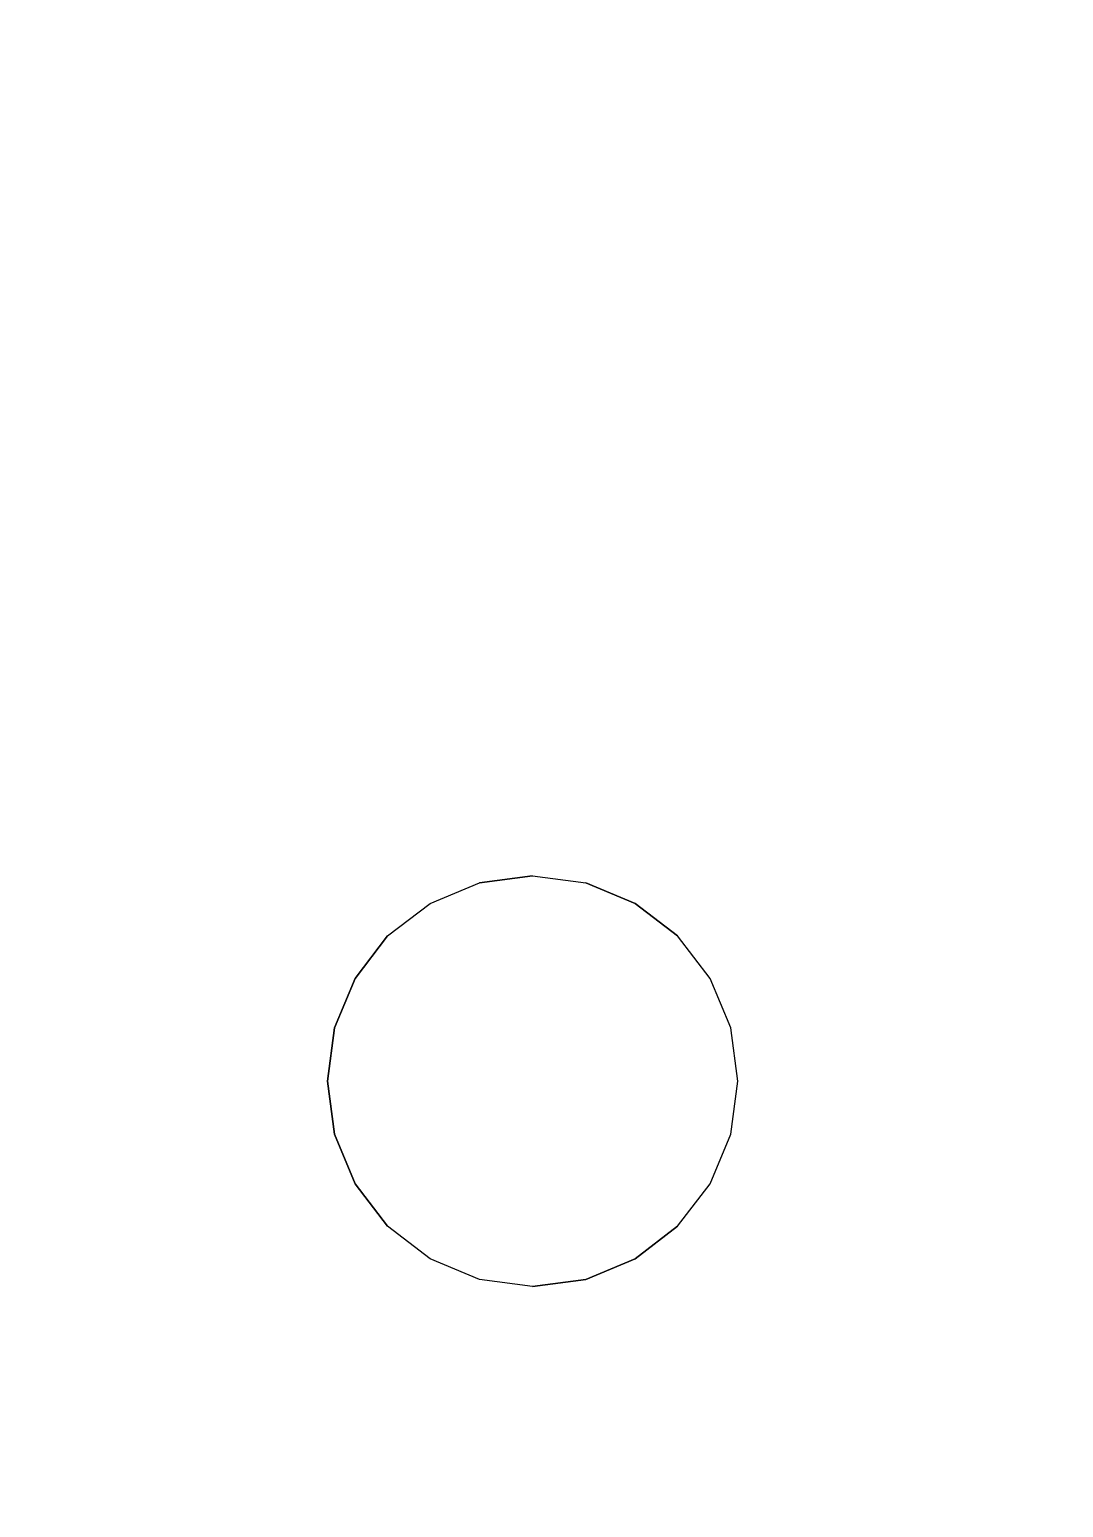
# Model space of a CAD drawing. Header units: inches. Extents: x -827 to 154, y -802 to 207.
# Drawn here: x 60.396 to 63.174, y -96.184 to -92.216 of the extents above; entities that cross this region are included whole.
import ezdxf

# ---------------------------------------------------------------- set-up
doc = ezdxf.new("R2010")
doc.units = ezdxf.units.IN
doc.header["$MEASUREMENT"] = 0
for name, color, linetype, lineweight in [('A-ANNO-DIMS', 211, 'Continuous', 9), ('A-ANNO-DIMS-48', 211, 'Continuous', 9), ('Layer0', 7, 'Continuous', 9), ('welding_bench_skp', 8, 'Continuous', 9)]:
    doc.layers.add(name, color=color, linetype=linetype, lineweight=lineweight)
doc.styles.add('Arial', font='arial.ttf', dxfattribs={"height": 4.5})
doc.dimstyles.new('Linear_-_3_32__Arial', dxfattribs={"dimscale": 12, "dimtxt": 4.591167, "dimasz": 0.5, "dimexe": 0.375, "dimexo": 0.25, "dimgap": 0.25, "dimtad": 1, "dimdec": 5, "dimrnd": 0.03125, "dimzin": 1, "dimdsep": 46, "dimlunit": 4, "dimtxsty": 'Arial', "dimblk1": 'OBLIQUE', "dimblk2": 'OBLIQUE', "dimsah": 1, "dimcen": 0.09, "dimdle": 0.375, "dimazin": 0, "dimtfac": 1, "dimtdec": 4, "dimtix": 1, "dimtmove": 0, "dimatfit": 3, "dimfxl": 1, "dimtvp": 1, "dimtfill": 1, "dimfrac": 2, "dimtolj": 1, "dimtzin": 0, "dimarcsym": 2})

# ---------------------------------------------------------------- blocks, each defined once
blk = doc.blocks.new('welding_bench_skp_5-403460-Level 1')
at = {"layer": 'Layer0'}
for p, q in [((33.3219, 49.745), (33.189, 49.6899)), ((33.189, 49.6899), (33.3219, 49.745)), ((33.4646, 49.7638), (33.3219, 49.745)), ((33.3219, 49.745), (33.4646, 49.7638)), ((33.6072, 49.745), (33.4646, 49.7638)), ((33.4646, 49.7638), (33.6072, 49.745)), ((33.7402, 49.6899), (33.6072, 49.745)), ((33.6072, 49.745), (33.7402, 49.6899)), ((33.189, 49.6899), (33.0748, 49.6023)), ((33.0748, 49.6023), (33.189, 49.6899)), ((33.8543, 49.6023), (33.7402, 49.6899)), ((33.7402, 49.6899), (33.8543, 49.6023)), ((32.9872, 49.4882), (33.0748, 49.6023)), ((32.9872, 49.4882), (33.0748, 49.6023)), ((33.8543, 49.6023), (33.9419, 49.4882)), ((33.8543, 49.6023), (33.9419, 49.4882)), ((32.9322, 49.3553), (32.9872, 49.4882)), ((32.9322, 49.3553), (32.9872, 49.4882)), ((33.9419, 49.4882), (33.997, 49.3553)), ((33.9419, 49.4882), (33.997, 49.3553)), ((32.9134, 49.2126), (32.9322, 49.3553)), ((32.9134, 49.2126), (32.9322, 49.3553)), ((33.997, 49.3553), (34.0157, 49.2126)), ((34.0157, 49.2126), (33.997, 49.3553)), ((32.9322, 49.0699), (32.9134, 49.2126)), ((32.9134, 49.2126), (32.9322, 49.0699)), ((34.0157, 49.2126), (33.997, 49.0699)), ((34.0157, 49.2126), (33.997, 49.0699)), ((32.9872, 48.937), (32.9322, 49.0699)), ((32.9322, 49.0699), (32.9872, 48.937)), ((33.997, 49.0699), (33.9419, 48.937)), ((33.9419, 48.937), (33.997, 49.0699)), ((33.0748, 48.8229), (32.9872, 48.937)), ((32.9872, 48.937), (33.0748, 48.8229)), ((33.9419, 48.937), (33.8543, 48.8229)), ((33.8543, 48.8229), (33.9419, 48.937)), ((33.0748, 48.8229), (33.189, 48.7353)), ((33.0748, 48.8229), (33.189, 48.7353)), ((33.7402, 48.7353), (33.8543, 48.8229)), ((33.7402, 48.7353), (33.8543, 48.8229)), ((33.189, 48.7353), (33.3219, 48.6802)), ((33.189, 48.7353), (33.3219, 48.6802)), ((33.6072, 48.6802), (33.7402, 48.7353)), ((33.6072, 48.6802), (33.7402, 48.7353)), ((33.3219, 48.6802), (33.4646, 48.6614)), ((33.3219, 48.6802), (33.4646, 48.6614)), ((33.4646, 48.6614), (33.6072, 48.6802)), ((33.4646, 48.6614), (33.6072, 48.6802))]:
    blk.add_line(p, q, dxfattribs=at)
blk = doc.blocks.new('welding_bench_skp_1-403456-Level 1')
blk.add_blockref('welding_bench_skp_5-403460-Level 1', (-0.2362, -0.2362))
blk = doc.blocks.new('welding_bench_skp-403450-Level 1')
blk.add_blockref('welding_bench_skp_1-403456-Level 1', (0, 0))
blk = doc.blocks.new('DIMBLOCK3-Level 1')
at = {"layer": 'A-ANNO-DIMS-48'}
for p, q in [((149.1653, 128.0236), (149.1653, -235.9764)), ((46.1044, 123.5236), (153.6653, 123.5236)), ((149.1653, 123.5236), (46.1044, 123.5236)), ((46.1044, -231.4764), (153.6653, -231.4764)), ((149.1653, -231.4764), (46.1044, -231.4764))]:
    blk.add_line(p, q, dxfattribs=at)
at = {"layer": 'A-ANNO-DIMS-48', "lineweight": 50}
for p, q in [((149.1653, 123.5236), (146.1653, 126.5236)), ((149.1653, 123.5236), (152.1653, 120.5236)), ((149.1653, -231.4764), (146.1653, -228.4764)), ((149.1653, -231.4764), (152.1653, -234.4764))]:
    blk.add_line(p, q, dxfattribs=at)
at = {"layer": 'A-ANNO-DIMS-48', "color": 0, "insert": (140.3232, -63.7238), "char_height": 4.5, "width": 23.393763, "attachment_point": 1, "rotation": 90, "line_spacing_factor": 0.941778, "style": 'Arial', "bg_fill": 3, "box_fill_scale": 1.25, "bg_fill_color": 256, "bg_fill_true_color": 13158600, "bg_fill_transparency": 0}
blk.add_mtext('29\' - 7"', dxfattribs=at)
blk = doc.blocks.new('_Oblique')
at = {"color": 0, "linetype": 'ByBlock', "lineweight": -2}
blk.add_line((-0.5, -0.5), (0.5, 0.5), dxfattribs=at)

msp = doc.modelspace()

# ---------------------------------------------------------------- block references
at = {"layer": 'welding_bench_skp', "color": 7, "rotation": 90.0000000000004}
msp.add_blockref('welding_bench_skp-403450-Level 1', (110.724377, -128.267836), dxfattribs=at)

# ---------------------------------------------------------------- next in the draw order: dimensions: what is measured, and where the dimension line sits
at = {"layer": 'A-ANNO-DIMS'}
dim = msp.add_linear_dim(base=(149.16527, -231.476424), p1=(43.104386, 123.523576), p2=(43.104386, -231.476424), angle=90, dimstyle='Linear_-_3_32__Arial', override={"dimpost": '<>', "dimfxl": 355}, dxfattribs=at)
dim.commit()
dim.dimension.update_dxf_attribs({"geometry": 'DIMBLOCK3-Level 1', "text_midpoint": (143.867692, -53.976424)})

doc.saveas('drawing.dxf')
